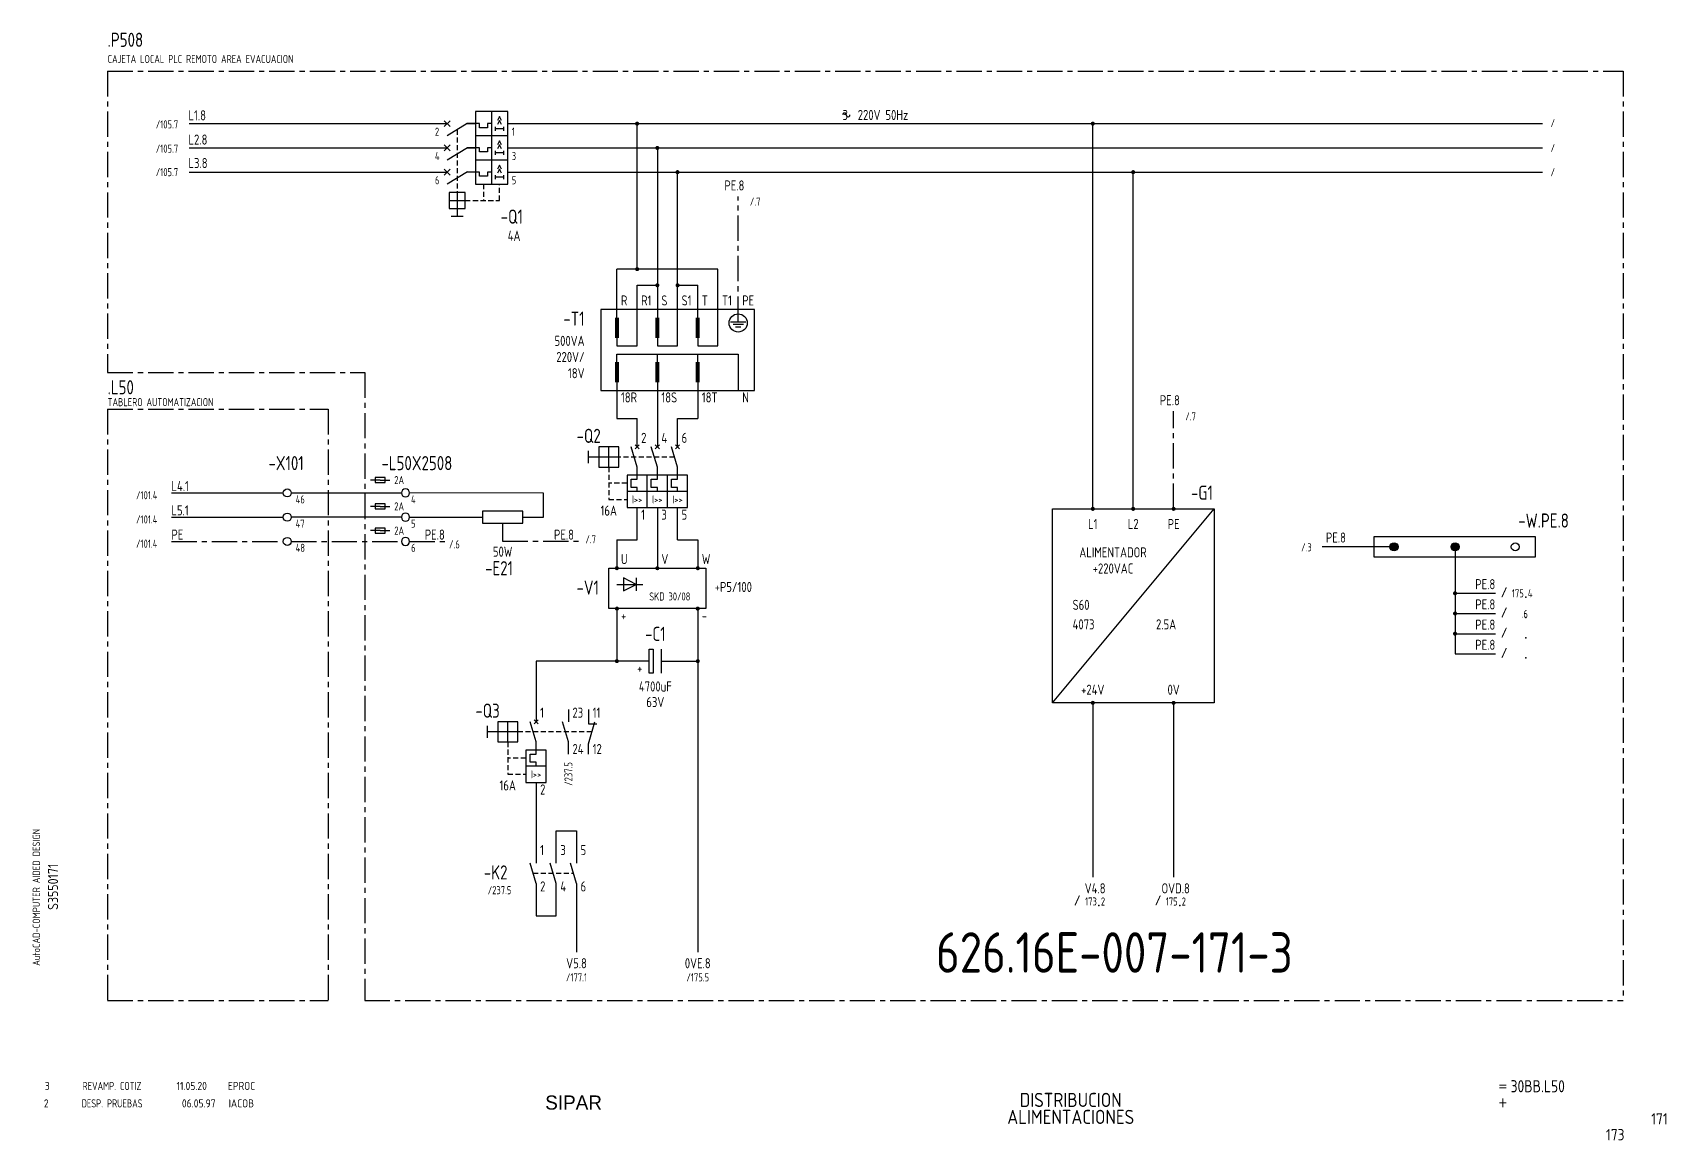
# Model space of a CAD drawing. Extents: x 10 to 414, y 6 to 280.
import ezdxf
from ezdxf.enums import TextEntityAlignment as Align

# ---------------------------------------------------------------- set-up
doc = ezdxf.new("R2010")
doc.units = 0
doc.header["$LTSCALE"] = 5
doc.header["$MEASUREMENT"] = 0
doc.header["$PDSIZE"] = -2
for name, pattern in [('CENTER', [2, 1.25, -0.25, 0.25, -0.25]), ('DASHED', [0.75, 0.5, -0.25]), ('HIDDEN', [0.38, 0.25, -0.13])]:
    doc.linetypes.add(name, pattern=pattern)
doc.layers.get('0').update_dxf_attribs({"linetype": 'CONTINUOUS'})
doc.layers.add('CART', color=7, linetype='CONTINUOUS')
doc.styles.add('DIN', font='DIN.shx', dxfattribs={"width": 0.85})
doc.styles.add('ISO', font='DIN', dxfattribs={"width": 0.8})
doc.styles.add('N', font='ROMANS', dxfattribs={"width": 0.85, "height": 3})
doc.styles.add('SIMPLEX', font='SIMPLEX', dxfattribs={"width": 0.85})
doc.styles.add('X', font='UNIV.SHX', dxfattribs={"height": 3.5})

# ---------------------------------------------------------------- blocks, each defined once
blk = doc.blocks.new('B')
for centre, start, end in [((0.3, 0.275), 356.82017, 183.17983), ((1.2, 0.225), 176.82017, 3.17983)]:
    blk.add_arc(centre, 0.451, start, end)
blk = doc.blocks.new('B5-3')
at = {"linetype": 'Continuous', "const_width": 0.5}
blk.add_lwpolyline([(-0.25, 0, 1), (0.25, 0, 1)], format="xyb", close=True, dxfattribs=at)
blk = doc.blocks.new('NOTA')
at = {"color": 5, "linetype": 'Continuous'}
blk.add_line((0, 0), (0, 0), dxfattribs=at)
at = {"color": 3, "style": 'DIN', "width": 0.8}
blk.add_attdef('NOME', text='', height=3.5, dxfattribs=at).set_placement((0, 0), align=Align.MIDDLE)
at = {"color": 7, "style": 'SIMPLEX', "flags": 9}
for tag, p in [('TIPO', (-2.04, -5.14)), ('QUADRO', (-2.04, -7.64))]:
    blk.add_attdef(tag, p, '', height=1, dxfattribs=at)
blk = doc.blocks.new('CEI1076')
blk.add_point((-3.5, -1))
at = {"style": 'ISO'}
blk.add_text('/', height=2.5, dxfattribs=at).set_placement((-8, -1), align=Align.RIGHT)
for tag, height, style, flags, p in [('FG', 2, 'ISO', 8, (-4, -1)), ('#LINEA', 2.5, 'SIMPLEX', 1, (13.5, -4))]:
    blk.add_attdef(tag, text='', height=height, dxfattribs=dict(style=style, flags=flags)).set_placement(p, align=Align.RIGHT)
for tag, p, height, style, flags in [('CAT', (-3, -1), 2, 'ISO', 8), ('PRES', (2.5, -8.5), 2.5, 'SIMPLEX', 9)]:
    blk.add_attdef(tag, p, '', height=height, dxfattribs=dict(style=style, flags=flags))
at = {"color": 7, "linetype": 'Continuous', "style": 'ISO'}
blk.add_attdef('NOME', (3.5, 1), '', height=2.5, dxfattribs=at)
blk = doc.blocks.new('CROCE')
at = {"color": 7, "linetype": 'DASHED'}
for p, q in [((-0.73, 0.73), (0.73, -0.73)), ((0.73, 0.73), (-0.73, -0.73))]:
    blk.add_line(p, q, dxfattribs=at)
blk = doc.blocks.new('NORM')
at = {"color": 7}
blk.add_circle((1, 0), 1, dxfattribs=at)
at = {"color": 7, "style": 'SIMPLEX', "flags": 9}
for tag, p in [('QUADRO', (-6.5, 4)), ('SEZIONE', (-6.5, 2.5)), ('NUMO', (-6.5, 1)), ('NUMM', (-6.5, -0.5)), ('NOTEM', (-6.5, -2)), ('NOTEV', (-6.5, -3.5)), ('UTENZA', (-6.5, -5)), ('RIP', (-6.5, -6.5)), ('RAGGIO', (-6.5, -8))]:
    blk.add_attdef(tag, p, '', height=1, dxfattribs=at)
at = {"color": 7, "style": 'SIMPLEX', "width": 0.85, "flags": 8}
blk.add_attdef('NUMI', (2.5, 0.5), '', height=2.5, dxfattribs=at)
at = {"color": 3, "style": 'SIMPLEX', "flags": 8}
blk.add_attdef('MORSETTIERA', (2.5, -2.5), '', height=2, dxfattribs=at)
blk = doc.blocks.new('2A')
for p, q in [((3.08, 3.29), (0.68, 3.29)), ((4.28, 3.89), (1.88, 3.89)), ((1.88, 3.89), (1.88, 2.69)), ((1.88, 2.69), (4.28, 2.69)), ((3.08, 3.29), (5.48, 3.29)), ((4.28, 2.69), (4.28, 3.89))]:
    blk.add_line(p, q)
at = {"style": 'DIN', "width": 0.8}
blk.add_text('2A', height=2, dxfattribs=at).set_placement((6.58, 2.29))
blk = doc.blocks.new('REV2')
at = {"color": 3, "style": 'DIN'}
for s, width, p in [('2', 0.9, (12.45, 13.79)), ('DESP. PRUEBAS', 0.8, (21.76, 13.79)), ('06.05.97', 0.9, (46.59, 13.79)), ('IACOB', 0.9, (58.16, 13.79))]:
    blk.add_text(s, height=2, dxfattribs=dict(at, width=width)).set_placement(p)

msp = doc.modelspace()

# ---------------------------------------------------------------- linework, layer by layer
at = {"color": 3, "linetype": 'CENTER'}
for p, q in [((28.22, 270.22), (403.22, 270.22)), ((28.22, 270.22), (28.22, 195.61)), ((403.22, 270.22), (403.22, 40.22)), ((28.22, 195.61), (91.81, 195.61)), ((91.81, 195.61), (91.81, 40.22)), ((28.22, 186.56), (28.22, 40.22)), ((28.22, 186.56), (82.76, 186.56)), ((82.76, 186.56), (82.76, 40.22)), ((28.22, 40.22), (82.76, 40.22)), ((91.81, 40.22), (403.22, 40.22))]:
    msp.add_line(p, q, dxfattribs=at)
for p, q in [((127.2, 260.22), (119.2, 260.22)), ((119.2, 260.22), (119.2, 242.22)), ((123.2, 260.22), (123.2, 242.22)), ((125.2, 258.97), (124.7, 257.97)), ((125.7, 257.97), (125.2, 258.97)), ((127.2, 242.22), (127.2, 260.22)), ((48.4, 257.22), (112.2, 257.22)), ((117.2, 257.22), (112.2, 254.22)), ((117.2, 257.22), (119.2, 257.22)), ((120.2, 257.22), (117.2, 257.22)), ((120.2, 256.22), (120.2, 257.22)), ((122.2, 256.22), (120.2, 256.22)), ((122.2, 257.22), (122.2, 256.22)), ((123.2, 257.22), (122.2, 257.22)), ((124.2, 255.47), (124.2, 256.47)), ((126.2, 255.97), (124.2, 255.97)), ((125.2, 257.97), (124.7, 256.97)), ((125.7, 256.97), (125.2, 257.97)), ((126.2, 255.47), (126.2, 256.47)), ((127.2, 257.22), (383.22, 257.22)), ((159.22, 235.22), (159.22, 257.22)), ((271.96, 161.9), (271.96, 257.22)), ((48.4, 251.22), (112.2, 251.22)), ((117.23, 251.24), (112.2, 248.22)), ((117.2, 251.24), (119.2, 251.24)), ((120.2, 251.22), (117.2, 251.22)), ((127.2, 254.22), (119.2, 254.22)), ((120.2, 250.22), (120.2, 251.22)), ((123.2, 251.22), (122.2, 251.22)), ((122.2, 251.22), (122.2, 250.22)), ((125.2, 252.97), (124.7, 251.97)), ((125.2, 251.97), (124.7, 250.97)), ((125.7, 251.97), (125.2, 252.97)), ((125.7, 250.97), (125.2, 251.97)), ((127.2, 251.22), (383.22, 251.22)), ((164.22, 251.22), (164.22, 235.22)), ((127.2, 248.22), (119.2, 248.22)), ((122.2, 250.22), (120.2, 250.22)), ((124.2, 249.47), (124.2, 250.47)), ((126.2, 249.97), (124.2, 249.97)), ((125.2, 246.97), (124.7, 245.97)), ((125.7, 245.97), (125.2, 246.97)), ((126.2, 249.47), (126.2, 250.47)), ((48.4, 245.22), (112.2, 245.22)), ((117.27, 245.26), (112.2, 242.22)), ((117.2, 245.26), (119.2, 245.26)), ((120.2, 245.22), (117.2, 245.22)), ((120.2, 244.22), (120.2, 245.22)), ((122.2, 244.22), (120.2, 244.22)), ((122.2, 245.22), (122.2, 244.22)), ((123.2, 245.22), (122.2, 245.22)), ((124.2, 243.47), (124.2, 244.47)), ((126.2, 243.97), (124.2, 243.97)), ((125.2, 245.97), (124.7, 244.97)), ((125.7, 244.97), (125.2, 245.97)), ((126.2, 243.47), (126.2, 244.47)), ((127.2, 245.22), (383.22, 245.22)), ((169.22, 235.22), (169.22, 245.22)), ((281.96, 161.9), (281.96, 245.22)), ((116.7, 240.22), (112.7, 240.22)), ((112.7, 240.22), (112.7, 236.22)), ((114.7, 240.22), (114.7, 234.22)), ((116.7, 236.22), (116.7, 240.22)), ((119.2, 242.22), (127.2, 242.22)), ((112.7, 238.22), (116.7, 238.22)), ((112.7, 236.22), (116.7, 236.22)), ((159.22, 221.22), (159.22, 238.22)), ((164.22, 238.22), (164.22, 209.22)), ((169.22, 202.22), (169.22, 238.22)), ((116.2, 234.22), (113.2, 234.22)), ((179.22, 221.22), (154.22, 221.22)), ((154.22, 209.22), (154.22, 221.22)), ((179.22, 202.22), (179.22, 221.22)), ((159.22, 202.22), (159.22, 217.22)), ((159.22, 217.22), (164.22, 217.22)), ((169.22, 217.22), (174.22, 217.22)), ((174.22, 209.22), (174.22, 217.22)), ((182.3, 208.22), (186.14, 208.22)), ((182.94, 207.58), (185.5, 207.58)), ((183.58, 206.94), (184.86, 206.94)), ((154.22, 204.22), (154.22, 202.22)), ((154.22, 202.22), (159.22, 202.22)), ((164.22, 204.22), (164.22, 202.22)), ((164.22, 202.22), (169.22, 202.22)), ((174.22, 204.22), (174.22, 202.22)), ((174.22, 202.22), (179.22, 202.22)), ((154.22, 200.22), (184.22, 200.22)), ((154.22, 198.22), (154.22, 200.22)), ((164.22, 198.22), (164.22, 200.22)), ((174.22, 198.22), (174.22, 200.22)), ((184.22, 200.22), (184.22, 191.22)), ((154.22, 193.22), (154.22, 191.22)), ((154.22, 191.22), (154.22, 184.22)), ((164.22, 193.22), (164.22, 191.22)), ((164.22, 191.22), (164.22, 177.22)), ((174.22, 193.22), (174.22, 191.22)), ((174.22, 191.22), (174.22, 184.22)), ((154.22, 184.22), (159.22, 184.22)), ((159.22, 177.22), (159.22, 184.22)), ((169.22, 184.22), (174.22, 184.22)), ((169.22, 177.22), (169.22, 184.22)), ((147.22, 173.22), (147.22, 176.22)), ((154.72, 174.72), (147.22, 174.72)), ((154.72, 177.22), (149.72, 177.22)), ((149.72, 177.22), (149.72, 172.22)), ((152.22, 172.22), (152.22, 177.22)), ((154.72, 172.22), (154.72, 177.22)), ((159.22, 172.22), (157.72, 177.22)), ((158.72, 177.72), (159.72, 176.72)), ((158.72, 176.72), (159.72, 177.72)), ((164.22, 172.22), (162.72, 177.22)), ((163.72, 176.72), (164.72, 177.72)), ((163.72, 177.72), (164.72, 176.72)), ((169.22, 172.22), (167.72, 177.22)), ((168.72, 177.72), (169.72, 176.72)), ((168.72, 176.72), (169.72, 177.72)), ((149.72, 172.22), (154.72, 172.22)), ((171.72, 170.22), (156.72, 170.22)), ((156.72, 170.22), (156.72, 162.22)), ((159.22, 169.22), (159.22, 172.22)), ((161.72, 162.22), (161.72, 170.22)), ((164.22, 169.22), (164.22, 172.22)), ((166.72, 162.22), (166.72, 170.22)), ((169.22, 169.22), (169.22, 172.22)), ((171.72, 162.22), (171.72, 170.22)), ((171.72, 166.22), (156.72, 166.22)), ((157.72, 169.22), (159.22, 169.22)), ((157.72, 167.22), (157.72, 169.22)), ((159.22, 167.22), (157.72, 167.22)), ((159.22, 166.22), (159.22, 167.22)), ((162.72, 169.22), (164.22, 169.22)), ((162.72, 167.22), (162.72, 169.22)), ((164.22, 167.22), (162.72, 167.22)), ((164.22, 166.22), (164.22, 167.22)), ((167.72, 167.22), (167.72, 169.22)), ((167.72, 169.22), (169.22, 169.22)), ((169.22, 167.22), (167.72, 167.22)), ((169.22, 166.22), (169.22, 167.22)), ((156.72, 162.22), (171.72, 162.22)), ((159.22, 154.22), (159.22, 162.22)), ((164.22, 162.22), (164.22, 147.22)), ((169.22, 154.22), (169.22, 162.22)), ((261.96, 113.9), (301.96, 161.9)), ((154.22, 154.22), (154.22, 147.22)), ((154.22, 154.22), (159.22, 154.22)), ((169.22, 154.22), (174.22, 154.22)), ((174.22, 154.22), (174.22, 147.22)), ((361.59, 153.01), (361.59, 126.01)), ((154.22, 143.22), (160.62, 143.22)), ((155.82, 144.82), (155.82, 141.62)), ((159.02, 143.22), (155.82, 144.82)), ((155.82, 141.62), (159.02, 143.22)), ((159.02, 144.82), (159.02, 141.62)), ((361.59, 141.01), (371.59, 141.01)), ((154.22, 137.22), (154.22, 124.22)), ((174.22, 137.22), (174.22, 52.22)), ((361.59, 136.01), (371.59, 136.01)), ((361.59, 131.01), (371.59, 131.01)), ((162.22, 124.22), (162.22, 127.22)), ((162.22, 127.22), (163.22, 127.22)), ((163.22, 127.22), (163.22, 121.22)), ((165.22, 121.22), (165.22, 127.22)), ((361.59, 126.01), (371.59, 126.01)), ((162.22, 124.22), (134.22, 124.22)), ((134.22, 124.22), (134.22, 109.22)), ((162.22, 121.22), (162.22, 124.22)), ((165.22, 124.22), (174.22, 124.22)), ((163.22, 121.22), (162.22, 121.22)), ((271.96, 113.9), (271.96, 70.75)), ((291.96, 113.9), (291.96, 70.75)), ((124.72, 109.22), (124.72, 104.22)), ((129.72, 109.22), (124.72, 109.22)), ((127.22, 104.22), (127.22, 109.22)), ((129.72, 104.22), (129.72, 109.22)), ((134.22, 104.22), (132.72, 109.22)), ((133.72, 109.72), (134.72, 108.72)), ((133.72, 108.72), (134.72, 109.72)), ((142.22, 104.22), (140.72, 109.22)), ((142.22, 112.22), (142.22, 109.22)), ((147.22, 112.22), (147.22, 108.72)), ((147.22, 103.72), (148.72, 109.22)), ((122.22, 105.22), (122.22, 108.22)), ((129.72, 106.72), (122.22, 106.72)), ((147.22, 108.72), (149.22, 108.72)), ((124.72, 104.22), (129.72, 104.22)), ((131.72, 102.22), (131.72, 94.22)), ((136.72, 102.22), (131.72, 102.22)), ((132.72, 101.22), (134.22, 101.22)), ((132.72, 99.22), (132.72, 101.22)), ((134.22, 101.22), (134.22, 104.22)), ((136.72, 94.22), (136.72, 102.22)), ((142.22, 101.22), (142.22, 104.22)), ((147.22, 101.22), (147.22, 103.72)), ((136.72, 98.22), (131.72, 98.22)), ((134.22, 99.22), (132.72, 99.22)), ((134.22, 98.22), (134.22, 99.22)), ((131.72, 94.22), (136.72, 94.22)), ((134.22, 94.22), (134.22, 74.22)), ((139.22, 74.22), (139.22, 82.22)), ((139.22, 82.22), (144.22, 82.22)), ((144.22, 82.22), (144.22, 74.22)), ((134.22, 69.22), (132.72, 74.22)), ((139.22, 69.22), (137.72, 74.22)), ((144.22, 69.22), (142.72, 74.22)), ((134.22, 69.22), (134.22, 61.22)), ((139.22, 61.22), (139.22, 69.22)), ((144.22, 69.22), (144.22, 52.22)), ((134.22, 61.22), (139.22, 61.22))]:
    msp.add_line(p, q)
at = {"linetype": 'HIDDEN'}
for p, q in [((114.7, 255.72), (114.7, 240.22)), ((121.2, 242.22), (121.2, 238.22)), ((125.2, 238.22), (125.2, 242.22)), ((116.7, 238.22), (125.2, 238.22)), ((168.47, 174.72), (154.72, 174.72)), ((152.22, 172.22), (152.22, 164.22)), ((156.72, 168.22), (152.22, 168.22)), ((152.22, 164.22), (156.72, 164.22)), ((148.04, 106.72), (129.72, 106.72)), ((127.22, 104.22), (127.22, 96.22)), ((131.72, 100.22), (127.22, 100.22)), ((127.22, 96.22), (131.72, 96.22)), ((133.47, 71.72), (143.47, 71.72))]:
    msp.add_line(p, q, dxfattribs=at)
at = {"linetype": 'CENTER'}
for p, q in [((184.22, 208.22), (184.22, 239.22)), ((291.96, 161.9), (291.96, 186.08)), ((125.95, 158.34), (125.95, 153.87)), ((44, 153.84), (71.66, 153.84)), ((73.66, 153.84), (100.91, 153.84)), ((102.91, 153.84), (111.7, 153.84)), ((125.95, 153.87), (145.73, 153.87))]:
    msp.add_line(p, q, dxfattribs=at)
at = {"color": 3}
for p, q in [((188.22, 211.22), (150.22, 211.22)), ((150.22, 211.22), (150.22, 191.22)), ((188.22, 191.22), (188.22, 211.22)), ((150.22, 191.22), (188.22, 191.22)), ((261.96, 113.9), (261.96, 161.9)), ((261.96, 161.9), (301.96, 161.9)), ((301.96, 161.9), (301.96, 113.9)), ((152.22, 147.22), (176.22, 147.22)), ((152.22, 137.22), (152.22, 147.22)), ((176.22, 147.22), (176.22, 137.22)), ((176.22, 137.22), (152.22, 137.22)), ((301.96, 113.9), (261.96, 113.9))]:
    msp.add_line(p, q, dxfattribs=at)
at = {"linetype": 'Continuous'}
for p, q in [((44, 165.84), (71.66, 165.84)), ((73.66, 165.84), (100.91, 165.84)), ((136.07, 165.8), (102.91, 165.84)), ((136.07, 159.84), (136.07, 165.8)), ((44, 159.84), (71.66, 159.84)), ((100.91, 159.84), (73.66, 159.84)), ((102.91, 159.84), (120.95, 159.84)), ((130.95, 159.84), (136.07, 159.84)), ((346.49, 152.51), (328.68, 152.51))]:
    msp.add_line(p, q, dxfattribs=at)
at = {"color": 7, "linetype": 'Continuous'}
for p, q in [((120.95, 161.34), (120.95, 158.34)), ((130.95, 161.34), (120.95, 161.34)), ((120.95, 158.34), (130.95, 158.34)), ((130.95, 158.34), (130.95, 161.34))]:
    msp.add_line(p, q, dxfattribs=at)
at = {"color": 4}
for p, q in [((381.49, 155.01), (341.49, 155.01)), ((341.49, 155.01), (341.49, 150.01)), ((381.49, 150.01), (381.49, 155.01)), ((341.49, 150.01), (381.49, 150.01))]:
    msp.add_line(p, q, dxfattribs=at)
at = {"linetype": 'Continuous', "const_width": 0.5}
for points in [[(158.97, 257.22, 1), (159.47, 257.22, 1)], [(168.97, 245.22, 1), (169.47, 245.22, 1)], [(158.97, 221.22, 1), (159.47, 221.22, 1)], [(163.97, 217.22, 1), (164.47, 217.22, 1)], [(168.97, 217.22, 1), (169.47, 217.22, 1)], [(153.97, 124.22, 1), (154.47, 124.22, 1)], [(173.97, 124.22, 1), (174.47, 124.22, 1)]]:
    msp.add_lwpolyline(points, format="xyb", close=True, dxfattribs=at)
for points, const_width in [([(271.71, 257.22, 1), (272.21, 257.22, 1)], 0.5), ([(163.97, 251.22, 1), (164.47, 251.22, 1)], 0.5), ([(281.71, 245.22, 1), (282.21, 245.22, 1)], 0.5), ([(345.99, 152.51, 1), (346.99, 152.51, 1)], 1), ([(361.09, 152.51, 1), (362.09, 152.51, 1)], 1), ([(361.34, 141.01, 1), (361.84, 141.01, 1)], 0.5), ([(361.34, 136.01, 1), (361.84, 136.01, 1)], 0.5), ([(361.34, 131.01, 1), (361.84, 131.01, 1)], 0.5)]:
    msp.add_lwpolyline(points, format="xyb", close=True, dxfattribs=dict(const_width=const_width))
at = {"const_width": 1}
for points in [[(154.22, 209.22), (154.22, 204.22)], [(164.22, 209.22), (164.22, 204.22)], [(174.22, 209.22), (174.22, 204.22)], [(154.22, 198.22), (154.22, 193.22)], [(164.22, 198.22), (164.22, 193.22)], [(174.22, 198.22), (174.22, 193.22)]]:
    msp.add_lwpolyline(points, dxfattribs=at)
for centre, radius in [((184.22, 207.9), 2.24), ((346.49, 152.51), 1), ((361.59, 152.51), 1)]:
    msp.add_circle(centre, radius)
at = {"linetype": 'Continuous'}
msp.add_circle((376.49, 152.51), 0.981, dxfattribs=at)

# ---------------------------------------------------------------- block references
for name, p in [('B', (210.22, 259.12)), ('B5-3', (271.96, 161.9)), ('B5-3', (281.96, 161.9)), ('B5-3', (291.96, 161.9)), ('B5-3', (154.22, 147.22)), ('B5-3', (164.22, 147.22)), ('B5-3', (174.22, 147.22)), ('B5-3', (154.22, 137.22)), ('B5-3', (174.22, 137.22)), ('B5-3', (271.96, 113.9)), ('B5-3', (291.96, 113.9))]:
    msp.add_blockref(name, p)
for name, p in [('CROCE', (112.2, 257.22)), ('CROCE', (112.2, 251.22)), ('CROCE', (112.2, 245.22)), ('2A', (92.56, 165.73)), ('NORM', (71.66, 165.84)), ('2A', (92.56, 159.23)), ('NORM', (71.66, 159.84)), ('NORM', (71.66, 153.84)), ('2A', (92.56, 153.23)), ('REV2', (0, 0))]:
    msp.add_blockref(name, p, dxfattribs=at)
for p, values in [((128.2, 234.22), {'NOME': '-Q1'}), ((298.96, 165.9), {'NOME': '-G1'}), ((383.49, 159.01), {'NOME': '-W.PE.8'}), ((125.06, 147.22), {'NOME': '-E21'})]:
    msp.add_blockref('NOTA', p).add_auto_attribs(values)
at = {"linetype": 'Continuous', "xscale": -1}
for p in [(102.91, 165.84), (102.91, 159.84), (102.91, 153.84)]:
    msp.add_blockref('NORM', p, dxfattribs=at)
ref = msp.add_blockref('CEI1076', (382.59, 141.01))
ref.add_attrib('NOME', 'PE.8', (366.59, 142.01), dxfattribs={"color": 7, "linetype": 'Continuous', "height": 2.5, "style": 'DIN', "width": 0.8})
ref.add_attrib('FG', '175', dxfattribs={"height": 2, "style": 'DIN', "width": 0.8, "flags": 8}).set_placement((378.59, 140.01), align=Align.RIGHT)
ref.add_attrib('CAT', '4', (379.59, 140.01), dxfattribs={"height": 2, "style": 'DIN', "width": 0.8, "flags": 8})
ref = msp.add_blockref('CEI1076', (382.59, 136.01))
ref.add_attrib('NOME', 'PE.8', (366.59, 137.01), dxfattribs={"color": 7, "linetype": 'Continuous', "height": 2.5, "style": 'DIN', "width": 0.8})
ref = msp.add_blockref('CEI1076', (382.59, 131.01))
ref.add_attrib('NOME', 'PE.8', (366.59, 132.01), dxfattribs={"color": 7, "linetype": 'Continuous', "height": 2.5, "style": 'DIN', "width": 0.8})
ref = msp.add_blockref('CEI1076', (382.59, 126.01))
ref.add_attrib('NOME', 'PE.8', (366.59, 127.01), dxfattribs={"color": 7, "linetype": 'Continuous', "height": 2.5, "style": 'DIN', "width": 0.8})
ref = msp.add_blockref('CEI1076', (276.96, 64.75))
ref.add_attrib('NOME', 'V4.8', (269.96, 66.75), dxfattribs={"color": 7, "linetype": 'Continuous', "height": 2.5, "style": 'DIN', "width": 0.8})
ref.add_attrib('FG', '173', dxfattribs={"height": 2, "style": 'DIN', "width": 0.8, "flags": 8}).set_placement((272.96, 63.75), align=Align.RIGHT)
ref.add_attrib('CAT', '2', (273.96, 63.75), dxfattribs={"height": 2, "style": 'DIN', "width": 0.8, "flags": 8})
ref = msp.add_blockref('CEI1076', (296.96, 64.75))
ref.add_attrib('NOME', 'OVD.8', (288.96, 66.75), dxfattribs={"color": 7, "linetype": 'Continuous', "height": 2.5, "style": 'DIN', "width": 0.8})
ref.add_attrib('FG', '175', dxfattribs={"height": 2, "style": 'DIN', "width": 0.8, "flags": 8}).set_placement((292.96, 63.75), align=Align.RIGHT)
ref.add_attrib('CAT', '2', (293.96, 63.75), dxfattribs={"height": 2, "style": 'DIN', "width": 0.8, "flags": 8})

# ---------------------------------------------------------------- texts
at = {"color": 3, "style": 'DIN'}
for s, height, width, p in [('.P508', 3.5, 0.8, (28.22, 276.22)), ('.L50', 3.5, 0.8, (28.22, 190.24)), ('3', 2, 0.9, (12.68, 18.11)), ('REVAMP. COTIZ', 2, 0.8, (22, 18.11)), ('11.05.20', 2, 0.9, (45.27, 18.11)), ('EPROC', 2, 0.9, (57.95, 18.11))]:
    msp.add_text(s, height=height, dxfattribs=dict(at, width=width)).set_placement(p)
at = {"width": 0.8}
for s, height, style, p in [('CAJETA LOCAL PLC REMOTO AREA EVACUACION', 2, 'DIN', (28.22, 272.22)), ('L1.8', 2.5, 'DIN', (48.22, 258.03)), ('/105.7', 2, 'DIN', (40.13, 256.03)), ('2', 2, 'ISO', (109.2, 254.22)), ('1', 2, 'ISO', (128.2, 254.22)), ('/', 2, 'DIN', (385.22, 256.35)), ('/105.7', 2, 'DIN', (40.13, 250.03)), ('L2.8', 2.5, 'DIN', (48.22, 252.03)), ('/', 2, 'DIN', (385.22, 250.18)), ('L3.8', 2.5, 'DIN', (48.22, 246.22)), ('4', 2, 'ISO', (109.2, 248.22)), ('3', 2, 'ISO', (128.2, 248.22)), ('/105.7', 2, 'DIN', (40.13, 244.22)), ('6', 2, 'ISO', (109.2, 242.22)), ('5', 2, 'ISO', (128.2, 242.22)), ('PE.8', 2.5, 'DIN', (180.81, 240.67)), ('/', 2, 'DIN', (385.22, 244.22)), ('/.7', 2, 'DIN', (187.11, 236.94)), ('4A', 2.5, 'ISO', (127.2, 228.22)), ('R', 2.5, 'DIN', (155.22, 212.22)), ('R1', 2.5, 'DIN', (160.22, 212.22)), ('S', 2.5, 'DIN', (165.22, 212.22)), ('S1', 2.5, 'DIN', (170.22, 212.22)), ('T', 2.5, 'DIN', (175.22, 212.22)), ('T1', 2.5, 'DIN', (180.22, 212.22)), ('PE', 2.5, 'DIN', (185.22, 212.22)), ('18R', 2.5, 'DIN', (155.22, 188.22)), ('18S', 2.5, 'DIN', (165.22, 188.22)), ('18T', 2.5, 'DIN', (175.22, 188.22)), ('N', 2.5, 'DIN', (185.22, 188.22)), ('PE.8', 2.5, 'DIN', (288.55, 187.53)), ('TABLERO AUTOMATIZACION', 2, 'DIN', (28.22, 187.31)), ('/.7', 2, 'DIN', (294.85, 183.8)), ('2', 2.5, 'DIN', (160.22, 178.22)), ('4', 2.5, 'DIN', (165.22, 178.22)), ('6', 2.5, 'DIN', (170.22, 178.22)), ('/101.4', 2, 'DIN', (35.25, 164.28)), ('L4.1', 2.5, 'DIN', (44, 166.28)), ('L5.1', 2.5, 'DIN', (44, 160.28)), ('46', 2, 'ISO', (74.74, 163.26)), ('4', 2, 'ISO', (103.28, 163.26)), ('1', 2.5, 'DIN', (160.22, 159.22)), ('3', 2.5, 'DIN', (165.22, 159.22)), ('5', 2.5, 'DIN', (170.22, 159.22)), ('/101.4', 2, 'DIN', (35.25, 158.28)), ('47', 2, 'ISO', (74.74, 157.26)), ('5', 2, 'ISO', (103.28, 157.26)), ('/101.4', 2, 'DIN', (35.25, 152.28)), ('PE', 2.5, 'DIN', (44, 154.28)), ('PE.8', 2.5, 'DIN', (106.69, 154.28)), ('/.6', 2, 'DIN', (112.68, 152.13)), ('PE.8', 2.5, 'DIN', (138.65, 154.28)), ('/.7', 2, 'DIN', (146.43, 153.39)), ('PE.8', 2.5, 'DIN', (329.64, 153.55)), ('48', 2, 'ISO', (74.74, 151.26)), ('6', 2, 'ISO', (103.31, 151.26)), ('U', 2.5, 'DIN', (155.22, 148.22)), ('V', 2.5, 'DIN', (165.22, 148.22)), ('W', 2.5, 'DIN', (175.22, 148.22)), ('/.3', 2, 'DIN', (323.51, 151.4)), ('+P5/100', 2.5, 'DIN', (178.42, 141.33)), ('SKD 30/08', 2, 'DIN', (162.22, 139.22)), ('S60', 2.5, 'ISO', (266.96, 136.9)), ('+', 2.5, 'DIN', (155.22, 134.22)), ('-', 2.5, 'DIN', (175.22, 134.22)), ('4073', 2.5, 'ISO', (266.96, 132.07)), ('2.5A', 2.5, 'ISO', (287.61, 132.07)), ('.6', 2, 'DIN', (378.05, 134.91)), ('+', 2.5, 'DIN', (159.22, 121.22)), ('1', 2.5, 'DIN', (135.22, 110.22)), ('23', 2.5, 'DIN', (143.22, 110.22)), ('11', 2.5, 'DIN', (148.22, 110.22)), ('24', 2.5, 'DIN', (143.22, 101.22)), ('12', 2.5, 'DIN', (148.22, 101.22)), ('2', 2.5, 'DIN', (135.22, 91.22)), ('1', 2.5, 'DIN', (135.22, 76.22)), ('3', 2.5, 'DIN', (140.22, 76.22)), ('5', 2.5, 'DIN', (145.22, 76.22)), ('2', 2.5, 'DIN', (135.22, 67.22)), ('4', 2.5, 'DIN', (140.22, 67.22)), ('6', 2.5, 'DIN', (145.22, 67.22))]:
    msp.add_text(s, height=height, dxfattribs=dict(at, style=style)).set_placement(p)
for s, height, style, p in [('3  220V 50Hz', 2.5, 'DIN', (218.17, 258.12)), ('I>>', 2, 'DIN', (159.22, 163.22)), ('I>>', 2, 'DIN', (164.22, 163.22)), ('I>>', 2, 'DIN', (169.22, 163.22)), ('L1', 2.5, 'ISO', (271.96, 156.9)), ('L2', 2.5, 'ISO', (281.96, 156.9)), ('PE', 2.5, 'ISO', (291.96, 156.9)), ('ALIMENTADOR', 2.5, 'ISO', (276.96, 149.9)), ('4700uF', 2.5, 'DIN', (163.72, 116.7)), ('+24V', 2.5, 'ISO', (271.96, 115.9)), ('0V', 2.5, 'ISO', (291.96, 115.9)), ('63V', 2.5, 'DIN', (163.72, 112.84)), ('I>>', 2, 'DIN', (134.22, 95.22)), ('/237.5', 2, 'DIN', (125.19, 66.54)), ('V5.8', 2.5, 'DIN', (144.22, 48.22)), ('0VE.8', 2.5, 'DIN', (174.22, 48.22)), ('/177.1', 2, 'DIN', (144.22, 44.98)), ('/175.5', 2, 'DIN', (174.22, 44.98))]:
    msp.add_text(s, height=height, dxfattribs=dict(at, style=style)).set_placement(p, align=Align.CENTER)
at = {"color": 3, "style": 'DIN', "width": 0.8}
for s, p in [('-T1', (146.22, 207.22)), ('-Q2', (150.22, 178.22)), ('-X101', (76.73, 171.47)), ('-L50X2508', (113.5, 171.47)), ('-V1', (149.78, 140.67)), ('-Q3', (125.22, 110.22))]:
    msp.add_text(s, height=3.5, dxfattribs=at).set_placement(p, align=Align.RIGHT)
at = {"style": 'DIN', "width": 0.8}
for s, p in [('500VA', (146.22, 202.22)), ('220V/', (146.22, 198.22)), ('18V', (146.22, 194.22)), ('16A', (154.22, 160.22)), ('16A', (129.22, 92.22))]:
    msp.add_text(s, height=2.5, dxfattribs=at).set_placement(p, align=Align.RIGHT)
at = {"color": 7, "linetype": 'Continuous', "style": 'DIN', "width": 0.8}
msp.add_text('50W', height=2.5, dxfattribs=at).set_placement((125.95, 150.06), align=Align.CENTER)
at = {"color": 3, "width": 0.8}
for s, height, style, p in [('+220VAC', 2.5, 'ISO', (276.96, 145.9)), ('-C1', 3.5, 'DIN', (163.72, 129.22)), ('-K2', 3.5, 'DIN', (124.22, 70.19))]:
    msp.add_text(s, height=height, dxfattribs=dict(at, style=style)).set_placement(p, align=Align.CENTER)
at = {"style": 'DIN', "width": 0.8}
msp.add_text('/237.5', height=2, rotation=90, dxfattribs=at).set_placement((143.22, 99.22), align=Align.RIGHT)
at = {"color": 2, "insert": (233.16, 57.13), "char_height": 10, "width": 111.0411, "attachment_point": 1, "style": 'DIN'}
msp.add_mtext('626.16E-007-171-3', dxfattribs=at)
at = {"layer": 'CART', "color": 1, "style": 'DIN', "width": 0.9}
msp.add_text('AutoCAD-COMPUTER AIDED DESIGN', height=1.8, rotation=90, dxfattribs=at).set_placement((11.47, 48.84))
at = {"layer": 'CART', "color": 3, "style": 'N', "width": 0.85}
for s, p in [('=', (372.24, 17.91)), ('+', (372.24, 13.87))]:
    msp.add_text(s, height=2.5, dxfattribs=at).set_placement(p)
at = {"layer": 'CART', "color": 3, "style": 'DIN', "width": 0.9, "flags": 1}
msp.add_attdef('S3550171', text='', height=2.5, rotation=90, dxfattribs=at).set_placement((15.95, 68.38), align=Align.CENTER)
at = {"layer": 'CART', "color": 3, "style": 'DIN', "width": 0.85}
msp.add_attdef('30BB.L50', text='', height=3, dxfattribs=at).set_placement((375.33, 16.63), align=Align.BOTTOM_LEFT)
at = {"layer": 'CART', "color": 6, "style": 'X', "flags": 1}
msp.add_attdef('SIPAR', text='', height=3.5, dxfattribs=at).set_placement((143.5, 15), align=Align.MIDDLE)
at = {"layer": 'CART', "color": 2, "style": 'DIN', "width": 0.9, "flags": 1}
for tag, p in [('DISTRIBUCION', (266.5, 15.65)), ('ALIMENTACIONES', (266.5, 11.45))]:
    msp.add_attdef(tag, text='', height=3.5, dxfattribs=at).set_placement(p, align=Align.MIDDLE)
msp.add_attdef('171', text='', height=2.8, dxfattribs=at).set_placement((414.2, 9.56), align=Align.RIGHT)
at = {"layer": 'CART', "color": 7, "style": 'DIN', "width": 0.9, "flags": 1}
msp.add_attdef('173', (398.93, 5.65), '', height=2.8, dxfattribs=at)

doc.saveas('drawing.dxf')
